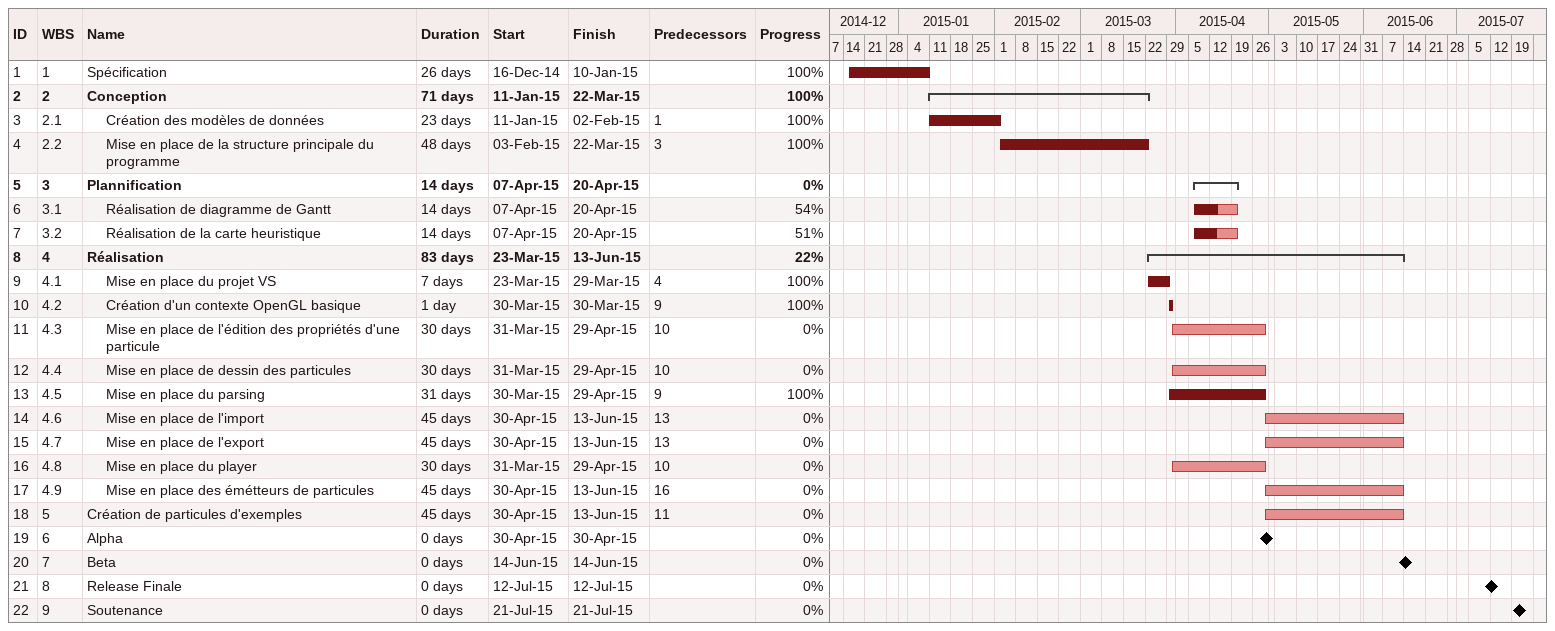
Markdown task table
| ID | WBS | Task | Duration | Start | Finish | Predecessors | % complete |
|---|---|---|---|---|---|---|---|
| 1 | 1 | Spécification | 26d | 2014-12-16 | 2015-01-10 |  | 100 |
| 2 | 2 | **Conception** | 71d | 2015-01-11 | 2015-03-22 |  | 100 |
| 3 | 2.1 | Création des modèles de données | 23d | 2015-01-11 | 2015-02-02 | 1 | 100 |
| 4 | 2.2 | Mise en place de la structure principale du programme | 48d | 2015-02-03 | 2015-03-22 | 3 | 100 |
| 5 | 3 | **Plannification** | 14d | 2015-04-07 | 2015-04-20 |  | 0 |
| 6 | 3.1 | Réalisation de diagramme de Gantt | 14d | 2015-04-07 | 2015-04-20 |  | 54 |
| 7 | 3.2 | Réalisation de la carte heuristique | 14d | 2015-04-07 | 2015-04-20 |  | 51 |
| 8 | 4 | **Réalisation** | 83d | 2015-03-23 | 2015-06-13 |  | 22 |
| 9 | 4.1 | Mise en place du projet VS | 7d | 2015-03-23 | 2015-03-29 | 4 | 100 |
| 10 | 4.2 | Création d'un contexte OpenGL basique | 1d | 2015-03-30 | 2015-03-30 | 9 | 100 |
| 11 | 4.3 | Mise en place de l'édition des propriétés d'une particule | 30d | 2015-03-31 | 2015-04-29 | 10 | 0 |
| 12 | 4.4 | Mise en place de dessin des particules | 30d | 2015-03-31 | 2015-04-29 | 10 | 0 |
| 13 | 4.5 | Mise en place du parsing | 31d | 2015-03-30 | 2015-04-29 | 9 | 100 |
| 14 | 4.6 | Mise en place de l'import | 45d | 2015-04-30 | 2015-06-13 | 13 | 0 |
| 15 | 4.7 | Mise en place de l'export | 45d | 2015-04-30 | 2015-06-13 | 13 | 0 |
| 16 | 4.8 | Mise en place du player | 30d | 2015-03-31 | 2015-04-29 | 10 | 0 |
| 17 | 4.9 | Mise en place des émétteurs de particules | 45d | 2015-04-30 | 2015-06-13 | 16 | 0 |
| 18 | 5 | Création de particules d'exemples | 45d | 2015-04-30 | 2015-06-13 | 11 | 0 |
| 19 | 6 | Alpha | 0d | 2015-04-30 | 2015-04-30 |  | 0 |
| 20 | 7 | Beta | 0d | 2015-06-14 | 2015-06-14 |  | 0 |
| 21 | 8 | Release Finale | 0d | 2015-07-12 | 2015-07-12 |  | 0 |
| 22 | 9 | Soutenance | 0d | 2015-07-21 | 2015-07-21 |  | 0 |
